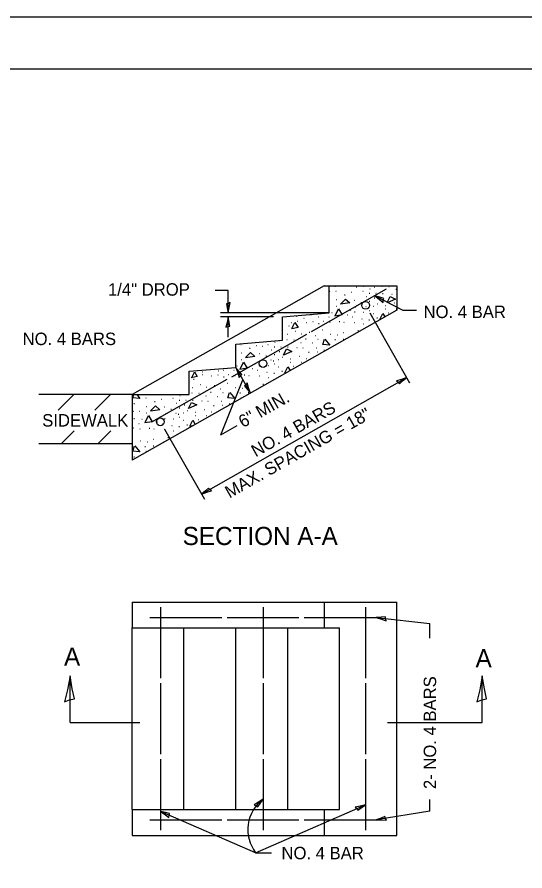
# Model space of a CAD drawing. Extents: x 1875357 to 1890680, y 2257528 to 2269761.
# Drawn here: x 1881504.6 to 1881749.2, y 2258484.7 to 2258896.4 of the extents above; entities that cross this region are included whole.
import ezdxf

# ---------------------------------------------------------------- set-up
doc = ezdxf.new("R2010")
doc.units = 0
for name, color, linetype in [('Design_PR_Roadway Dimensions', 7, 'Continuous'), ('Design_PR_Roadway Notes', 7, 'Continuous'), ('Design_PR_Sidewalk', 7, 'Continuous'), ('Sheets_50 Reference Boundary', 7, 'Continuous'), ('Sheets_General Details', 7, 'Continuous'), ('Sheets_Printer Plotting Border', 7, 'Continuous'), ('Topo_Sidewalk', 7, 'Continuous')]:
    doc.layers.add(name, color=color, linetype=linetype)

msp = doc.modelspace()

# ---------------------------------------------------------------- linework, layer by layer
at = {"layer": 'Design_PR_Roadway Dimensions'}
for p, q in [((1881606.26, 2258764.63), (1881599.97, 2258764.63)), ((1881606.26, 2258753.74), (1881606.26, 2258764.63)), ((1881690.66, 2258754.88), (1881676.94, 2258762.07)), ((1881654.95, 2258753.74), (1881602.49, 2258753.74)), ((1881674.55, 2258753.8), (1881693.71, 2258720.05)), ((1881696.95, 2258754.88), (1881690.66, 2258754.88)), ((1881628.08, 2258751.86), (1881602.49, 2258751.86)), ((1881606.26, 2258742.06), (1881606.26, 2258751.86)), ((1881609.95, 2258727.49), (1881616.98, 2258715.11)), ((1881593.37, 2258666.4), (1881692.29, 2258722.56)), ((1881602.77, 2258695.01), (1881613.39, 2258721.44)), ((1881575.63, 2258697.65), (1881594.79, 2258663.9)), ((1881602.77, 2258695.01), (1881610.65, 2258699.49)), ((1881677.51, 2258606.86), (1881703.46, 2258603.96)), ((1881703.46, 2258596.99), (1881703.46, 2258603.96)), ((1881530.06, 2258556.21), (1881530.06, 2258578.71)), ((1881728.71, 2258556.21), (1881728.71, 2258578.71)), ((1881530.06, 2258556.21), (1881563.76, 2258556.21)), ((1881683.02, 2258556.21), (1881728.71, 2258556.21)), ((1881703.46, 2258513.53), (1881703.46, 2258519.23)), ((1881619.49, 2258493.51), (1881672.51, 2258516.52)), ((1881619.49, 2258493.51), (1881573.58, 2258513.43)), ((1881703.46, 2258513.53), (1881677.51, 2258509.36)), ((1881619.49, 2258493.51), (1881627.2, 2258493.51))]:
    msp.add_line(p, q, dxfattribs=at)
for points in [[(1881680.88, 2258758.82), (1881680.96, 2258759.86), (1881681.25, 2258760.75), (1881679.35, 2258761.29), (1881676.94, 2258762.07), (1881679.07, 2258760.4)], [(1881607.3, 2258758.73), (1881606.34, 2258758.33), (1881605.42, 2258758.17), (1881605.83, 2258756.24), (1881606.26, 2258753.74), (1881606.74, 2258756.4)], [(1881605.21, 2258746.86), (1881606.17, 2258747.27), (1881607.09, 2258747.43), (1881606.69, 2258749.36), (1881606.26, 2258751.86), (1881605.77, 2258749.19)], [(1881611.51, 2258722.62), (1881612.15, 2258723.45), (1881612.87, 2258724.04), (1881611.56, 2258725.53), (1881609.95, 2258727.49), (1881610.85, 2258724.93)], [(1881687.42, 2258721), (1881688.25, 2258720.36), (1881688.84, 2258719.64), (1881690.33, 2258720.95), (1881692.29, 2258722.56), (1881689.73, 2258721.66)], [(1881615.42, 2258719.97), (1881614.79, 2258719.14), (1881614.06, 2258718.55), (1881615.37, 2258717.07), (1881616.98, 2258715.11), (1881616.09, 2258717.66)], [(1881598.23, 2258667.96), (1881597.4, 2258668.6), (1881596.81, 2258669.32), (1881595.33, 2258668.01), (1881593.37, 2258666.4), (1881595.93, 2258667.3)], [(1881682.36, 2258605.27), (1881682.06, 2258606.27), (1881682.01, 2258607.2), (1881680.04, 2258607.01), (1881677.51, 2258606.86), (1881680.1, 2258606.08)], [(1881527.45, 2258566.21), (1881529.85, 2258567.23), (1881532.15, 2258567.62), (1881531.15, 2258572.46), (1881530.06, 2258578.71), (1881528.85, 2258572.04)], [(1881726.1, 2258566.21), (1881728.5, 2258567.23), (1881730.8, 2258567.62), (1881729.79, 2258572.46), (1881728.71, 2258578.71), (1881727.5, 2258572.04)], [(1881618.8, 2258516.55), (1881619.77, 2258516.17), (1881620.54, 2258515.63), (1881621.6, 2258517.3), (1881623.05, 2258519.39), (1881620.83, 2258517.82)], [(1881667.51, 2258515.49), (1881668.26, 2258514.77), (1881668.77, 2258513.98), (1881670.39, 2258515.12), (1881672.51, 2258516.52), (1881669.87, 2258515.9)], [(1881577.74, 2258510.47), (1881577.76, 2258511.51), (1881577.98, 2258512.42), (1881576.05, 2258512.82), (1881573.58, 2258513.43), (1881575.83, 2258511.91)], [(1881682.61, 2258509.12), (1881682.06, 2258510), (1881681.75, 2258510.89), (1881679.91, 2258510.18), (1881677.51, 2258509.36), (1881680.22, 2258509.3)]]:
    msp.add_lwpolyline(points, close=True, dxfattribs=at)
msp.add_arc((1881634.21, 2258504.67), 18.47, 127.1826, 217.1835, dxfattribs=at)
at = {"layer": 'Design_PR_Sidewalk'}
for p, q in [((1881652.45, 2258766.86), (1881559.95, 2258714.36)), ((1881652.45, 2258766.86), (1881654.95, 2258766.86)), ((1881654.95, 2258766.86), (1881687.45, 2258766.86)), ((1881654.95, 2258753.74), (1881654.95, 2258766.86)), ((1881657.72, 2258766.63), (1881657.92, 2258766.63)), ((1881668.04, 2258766.12), (1881668.24, 2258766.12)), ((1881671.31, 2258766.63), (1881671.51, 2258766.63)), ((1881676.8, 2258766.16), (1881677, 2258766.16)), ((1881680.28, 2258766.63), (1881680.48, 2258766.63)), ((1881683.68, 2258766.55), (1881683.88, 2258766.55)), ((1881687.45, 2258766.86), (1881687.45, 2258755.1)), ((1881682.45, 2258765.2), (1881646.22, 2258744.63)), ((1881658.11, 2258764.31), (1881658.31, 2258764.31)), ((1881662.36, 2258762.51), (1881662.56, 2258762.51)), ((1881665.63, 2258763.71), (1881665.83, 2258763.71)), ((1881671.14, 2258764.18), (1881671.34, 2258764.18)), ((1881674.26, 2258763.2), (1881674.46, 2258763.2)), ((1881674.48, 2258765.34), (1881674.68, 2258765.34)), ((1881677.36, 2258763.2), (1881677.56, 2258763.2)), ((1881680.67, 2258763.11), (1881680.87, 2258763.11)), ((1881685.14, 2258762.77), (1881685.34, 2258762.77)), ((1881686.99, 2258765.26), (1881687.19, 2258765.26)), ((1881658.45, 2258760.19), (1881658.65, 2258760.19)), ((1881667.01, 2258759.93), (1881667.21, 2258759.93)), ((1881670.23, 2258758.81), (1881670.43, 2258758.81)), ((1881672.68, 2258761.65), (1881672.88, 2258761.65)), ((1881674.26, 2258759.45), (1881674.46, 2258759.45)), ((1881676.67, 2258760.96), (1881676.87, 2258760.96)), ((1881678.09, 2258758.12), (1881678.29, 2258758.12)), ((1881686.21, 2258758.64), (1881686.41, 2258758.64)), ((1881687.45, 2258755.1), (1881559.95, 2258682.74)), ((1881632.45, 2258751.86), (1881654.95, 2258753.74)), ((1881656.17, 2258753.97), (1881656.37, 2258753.97)), ((1881658.24, 2258757), (1881658.44, 2258757)), ((1881664.94, 2258755.13), (1881665.14, 2258755.13)), ((1881667.18, 2258754.31), (1881667.38, 2258754.31)), ((1881667.4, 2258756.57), (1881667.6, 2258756.57)), ((1881671.26, 2258754.1), (1881671.46, 2258754.1)), ((1881672.55, 2258756.92), (1881672.75, 2258756.92)), ((1881673.79, 2258756.4), (1881673.99, 2258756.4)), ((1881674.13, 2258754.96), (1881674.33, 2258754.96)), ((1881676.15, 2258757), (1881676.35, 2258757)), ((1881681.87, 2258755.73), (1881682.07, 2258755.73)), ((1881682.09, 2258757.39), (1881682.29, 2258757.39)), ((1881683.38, 2258753.79), (1881683.58, 2258753.79)), ((1881687.16, 2258755.8), (1881687.36, 2258755.8)), ((1881632.45, 2258740.61), (1881632.45, 2258751.86)), ((1881639.15, 2258752.25), (1881639.35, 2258752.25)), ((1881639.54, 2258749.75), (1881639.74, 2258749.75)), ((1881642.67, 2258751.24), (1881642.87, 2258751.24)), ((1881646.07, 2258752.85), (1881646.27, 2258752.85)), ((1881647.06, 2258749.67), (1881647.26, 2258749.67)), ((1881649.72, 2258751.9), (1881649.92, 2258751.9)), ((1881652.22, 2258749.84), (1881652.42, 2258749.84)), ((1881654.8, 2258751.9), (1881655, 2258751.9)), ((1881659.79, 2258749.67), (1881659.99, 2258749.67)), ((1881663.57, 2258752.76), (1881663.77, 2258752.76)), ((1881666.19, 2258751.82), (1881666.39, 2258751.82)), ((1881670.62, 2258750.87), (1881670.82, 2258750.87)), ((1881674.09, 2258750.48), (1881674.29, 2258750.48)), ((1881676.32, 2258753.45), (1881676.52, 2258753.45)), ((1881677.96, 2258751.34), (1881678.16, 2258751.34)), ((1881635.41, 2258747.52), (1881635.61, 2258747.52)), ((1881636.74, 2258749.15), (1881636.94, 2258749.15)), ((1881643.79, 2258749.15), (1881643.99, 2258749.15)), ((1881649.85, 2258748.72), (1881650.05, 2258748.72)), ((1881651.57, 2258745.58), (1881651.77, 2258745.58)), ((1881655.18, 2258749.28), (1881655.38, 2258749.28)), ((1881661.98, 2258749.32), (1881662.18, 2258749.32)), ((1881667.01, 2258749.15), (1881667.21, 2258749.15)), ((1881671.39, 2258748.42), (1881671.59, 2258748.42)), ((1881644.04, 2258743.4), (1881607.81, 2258722.84)), ((1881634.72, 2258743.56), (1881634.92, 2258743.56)), ((1881638.63, 2258745.02), (1881638.83, 2258745.02)), ((1881641.6, 2258743.73), (1881641.8, 2258743.73)), ((1881645.34, 2258744.51), (1881645.54, 2258744.51)), ((1881648.31, 2258742.87), (1881648.51, 2258742.87)), ((1881655.36, 2258743.56), (1881655.56, 2258743.56)), ((1881658.93, 2258743.13), (1881659.13, 2258743.13)), ((1881661.63, 2258744.38), (1881661.83, 2258744.38)), ((1881668.81, 2258745.2), (1881669.01, 2258745.2)), ((1881609.95, 2258738.74), (1881632.45, 2258740.61)), ((1881609.95, 2258727.49), (1881609.95, 2258738.74)), ((1881612.33, 2258738.58), (1881612.53, 2258738.58)), ((1881619.86, 2258737.97), (1881620.06, 2258737.97)), ((1881622.78, 2258737.74), (1881622.98, 2258737.74)), ((1881625.36, 2258738.45), (1881625.56, 2258738.45)), ((1881628.49, 2258737.46), (1881628.69, 2258737.46)), ((1881628.7, 2258739.61), (1881628.9, 2258739.61)), ((1881631.02, 2258740.42), (1881631.22, 2258740.42)), ((1881631.58, 2258737.46), (1881631.78, 2258737.46)), ((1881634.5, 2258740.9), (1881634.7, 2258740.9)), ((1881634.89, 2258737.37), (1881635.09, 2258737.37)), ((1881637.9, 2258740.81), (1881638.1, 2258740.81)), ((1881641.21, 2258739.52), (1881641.41, 2258739.52)), ((1881643.58, 2258741.28), (1881643.78, 2258741.28)), ((1881646.89, 2258739.26), (1881647.09, 2258739.26)), ((1881649.47, 2258741.07), (1881649.67, 2258741.07)), ((1881657.72, 2258740.9), (1881657.92, 2258740.9)), ((1881658.11, 2258738.58), (1881658.31, 2258738.58)), ((1881661.72, 2258741.15), (1881661.92, 2258741.15)), ((1881612.68, 2258734.45), (1881612.88, 2258734.45)), ((1881616.59, 2258736.77), (1881616.79, 2258736.77)), ((1881621.23, 2258734.19), (1881621.43, 2258734.19)), ((1881626.91, 2258735.91), (1881627.11, 2258735.91)), ((1881628.49, 2258733.72), (1881628.69, 2258733.72)), ((1881630.89, 2258735.22), (1881631.09, 2258735.22)), ((1881639.36, 2258737.03), (1881639.56, 2258737.03)), ((1881642.24, 2258736.9), (1881642.44, 2258736.9)), ((1881645.04, 2258734.79), (1881645.24, 2258734.79)), ((1881648.61, 2258736.94), (1881648.81, 2258736.94)), ((1881649.12, 2258734.96), (1881649.32, 2258734.96)), ((1881652.43, 2258735.82), (1881652.63, 2258735.82)), ((1881612.46, 2258731.27), (1881612.66, 2258731.27)), ((1881619.17, 2258729.39), (1881619.37, 2258729.39)), ((1881621.62, 2258730.84), (1881621.82, 2258730.84)), ((1881624.46, 2258733.07), (1881624.66, 2258733.07)), ((1881626.78, 2258731.18), (1881626.98, 2258731.18)), ((1881628.01, 2258730.66), (1881628.21, 2258730.66)), ((1881628.36, 2258729.22), (1881628.56, 2258729.22)), ((1881630.38, 2258731.27), (1881630.58, 2258731.27)), ((1881632.31, 2258732.38), (1881632.51, 2258732.38)), ((1881636.1, 2258729.99), (1881636.3, 2258729.99)), ((1881636.31, 2258731.65), (1881636.51, 2258731.65)), ((1881640.44, 2258732.9), (1881640.64, 2258732.9)), ((1881641.38, 2258730.06), (1881641.58, 2258730.06)), ((1881643.96, 2258731.78), (1881644.16, 2258731.78)), ((1881587.45, 2258725.61), (1881609.95, 2258727.49)), ((1881587.45, 2258714.36), (1881587.45, 2258725.61)), ((1881593.88, 2258725.29), (1881594.08, 2258725.29)), ((1881601.62, 2258725.89), (1881601.82, 2258725.89)), ((1881603.95, 2258726.17), (1881604.15, 2258726.17)), ((1881609.02, 2258726.17), (1881609.22, 2258726.17)), ((1881610.4, 2258728.23), (1881610.6, 2258728.23)), ((1881617.79, 2258727.03), (1881617.99, 2258727.03)), ((1881620.42, 2258726.08), (1881620.62, 2258726.08)), ((1881621.41, 2258728.57), (1881621.61, 2258728.57)), ((1881624.84, 2258725.13), (1881625.04, 2258725.13)), ((1881625.49, 2258728.36), (1881625.69, 2258728.36)), ((1881630.55, 2258727.71), (1881630.75, 2258727.71)), ((1881632.18, 2258725.61), (1881632.38, 2258725.61)), ((1881637.6, 2258728.06), (1881637.8, 2258728.06)), ((1881605.63, 2258721.6), (1881569.39, 2258701.03)), ((1881589.63, 2258721.78), (1881589.83, 2258721.78)), ((1881590.97, 2258723.41), (1881591.17, 2258723.41)), ((1881593.76, 2258724.02), (1881593.96, 2258724.02)), ((1881598.02, 2258723.41), (1881598.22, 2258723.41)), ((1881601.28, 2258723.93), (1881601.48, 2258723.93)), ((1881604.08, 2258722.98), (1881604.28, 2258722.98)), ((1881606.44, 2258724.1), (1881606.64, 2258724.1)), ((1881609.41, 2258723.54), (1881609.61, 2258723.54)), ((1881614.01, 2258723.93), (1881614.21, 2258723.93)), ((1881616.2, 2258723.59), (1881616.4, 2258723.59)), ((1881621.23, 2258723.41), (1881621.43, 2258723.41)), ((1881625.62, 2258722.68), (1881625.82, 2258722.68)), ((1881628.31, 2258724.75), (1881628.51, 2258724.75)), ((1881588.94, 2258717.83), (1881589.14, 2258717.83)), ((1881592.86, 2258719.29), (1881593.06, 2258719.29)), ((1881595.82, 2258718), (1881596.02, 2258718)), ((1881599.56, 2258718.77), (1881599.76, 2258718.77)), ((1881602.53, 2258717.14), (1881602.73, 2258717.14)), ((1881605.8, 2258719.85), (1881606, 2258719.85)), ((1881609.58, 2258717.83), (1881609.78, 2258717.83)), ((1881613.15, 2258717.4), (1881613.35, 2258717.4)), ((1881615.86, 2258718.64), (1881616.06, 2258718.64)), ((1881623.04, 2258719.46), (1881623.24, 2258719.46)), ((1881559.95, 2258714.36), (1881587.45, 2258714.36)), ((1881559.95, 2258714.36), (1881559.95, 2258682.74)), ((1881566.56, 2258712.84), (1881566.76, 2258712.84)), ((1881579.59, 2258712.71), (1881579.79, 2258712.71)), ((1881582.93, 2258713.87), (1881583.13, 2258713.87)), ((1881588.73, 2258715.16), (1881588.93, 2258715.16)), ((1881592.13, 2258715.07), (1881592.33, 2258715.07)), ((1881595.44, 2258713.78), (1881595.64, 2258713.78)), ((1881597.8, 2258715.55), (1881598, 2258715.55)), ((1881601.11, 2258713.53), (1881601.31, 2258713.53)), ((1881603.69, 2258715.33), (1881603.89, 2258715.33)), ((1881611.95, 2258715.16), (1881612.15, 2258715.16)), ((1881612.33, 2258712.84), (1881612.53, 2258712.84)), ((1881615.94, 2258715.42), (1881616.14, 2258715.42)), ((1881560.88, 2258710.09), (1881561.08, 2258710.09)), ((1881566.9, 2258708.71), (1881567.1, 2258708.71)), ((1881570.81, 2258711.03), (1881571.01, 2258711.03)), ((1881574.08, 2258712.24), (1881574.28, 2258712.24)), ((1881575.46, 2258708.45), (1881575.66, 2258708.45)), ((1881581.13, 2258710.17), (1881581.33, 2258710.17)), ((1881582.71, 2258711.72), (1881582.91, 2258711.72)), ((1881585.12, 2258709.48), (1881585.32, 2258709.48)), ((1881585.81, 2258711.72), (1881586.01, 2258711.72)), ((1881589.12, 2258711.63), (1881589.32, 2258711.63)), ((1881593.59, 2258711.29), (1881593.79, 2258711.29)), ((1881596.47, 2258711.16), (1881596.67, 2258711.16)), ((1881599.26, 2258709.05), (1881599.46, 2258709.05)), ((1881602.83, 2258711.2), (1881603.03, 2258711.2)), ((1881603.35, 2258709.23), (1881603.55, 2258709.23)), ((1881606.66, 2258710.09), (1881606.86, 2258710.09)), ((1881560.5, 2258706.39), (1881560.7, 2258706.39)), ((1881563.33, 2258706.39), (1881563.53, 2258706.39)), ((1881566.69, 2258705.53), (1881566.89, 2258705.53)), ((1881575.85, 2258705.1), (1881576.05, 2258705.1)), ((1881578.68, 2258707.33), (1881578.88, 2258707.33)), ((1881581, 2258705.44), (1881581.2, 2258705.44)), ((1881582.24, 2258704.93), (1881582.44, 2258704.93)), ((1881582.71, 2258707.98), (1881582.91, 2258707.98)), ((1881584.6, 2258705.53), (1881584.8, 2258705.53)), ((1881586.54, 2258706.65), (1881586.74, 2258706.65)), ((1881590.54, 2258705.92), (1881590.74, 2258705.92)), ((1881594.66, 2258707.16), (1881594.86, 2258707.16)), ((1881595.61, 2258704.33), (1881595.81, 2258704.33)), ((1881598.19, 2258706.05), (1881598.39, 2258706.05)), ((1881560.88, 2258702.84), (1881561.08, 2258702.84)), ((1881563.25, 2258700.43), (1881563.45, 2258700.43)), ((1881564.62, 2258702.49), (1881564.82, 2258702.49)), ((1881572.02, 2258701.29), (1881572.22, 2258701.29)), ((1881573.39, 2258703.65), (1881573.59, 2258703.65)), ((1881574.64, 2258700.34), (1881574.84, 2258700.34)), ((1881575.63, 2258702.84), (1881575.83, 2258702.84)), ((1881579.71, 2258702.62), (1881579.91, 2258702.62)), ((1881582.58, 2258703.48), (1881582.78, 2258703.48)), ((1881584.77, 2258701.98), (1881584.97, 2258701.98)), ((1881590.32, 2258704.25), (1881590.52, 2258704.25)), ((1881591.83, 2258702.32), (1881592.03, 2258702.32)), ((1881560.67, 2258698.36), (1881560.87, 2258698.36)), ((1881563.63, 2258697.81), (1881563.83, 2258697.81)), ((1881568.24, 2258698.19), (1881568.44, 2258698.19)), ((1881570.43, 2258697.85), (1881570.63, 2258697.85)), ((1881575.46, 2258697.68), (1881575.66, 2258697.68)), ((1881579.07, 2258699.4), (1881579.27, 2258699.4)), ((1881579.84, 2258696.95), (1881580.04, 2258696.95)), ((1881582.54, 2258699.01), (1881582.74, 2258699.01)), ((1881586.41, 2258699.87), (1881586.61, 2258699.87)), ((1881560.02, 2258694.11), (1881560.22, 2258694.11)), ((1881563.81, 2258692.09), (1881564.01, 2258692.09)), ((1881570.08, 2258692.9), (1881570.28, 2258692.9)), ((1881577.26, 2258693.72), (1881577.46, 2258693.72)), ((1881566.17, 2258689.42), (1881566.37, 2258689.42)), ((1881567.38, 2258691.66), (1881567.58, 2258691.66)), ((1881570.17, 2258689.68), (1881570.37, 2258689.68)), ((1881575.16, 2258691.57), (1881575.36, 2258691.57)), ((1881560.88, 2258684.35), (1881561.08, 2258684.35)), ((1881566.56, 2258687.1), (1881566.76, 2258687.1)), ((1881559.95, 2258614.36), (1881687.45, 2258614.36)), ((1881559.95, 2258614.36), (1881559.95, 2258601.86)), ((1881652.45, 2258614.36), (1881652.45, 2258601.86)), ((1881687.45, 2258501.86), (1881687.45, 2258614.36)), ((1881573.58, 2258611.86), (1881573.58, 2258577.69)), ((1881623.05, 2258611.86), (1881623.05, 2258577.69)), ((1881672.51, 2258611.86), (1881672.51, 2258577.69)), ((1881568.58, 2258606.86), (1881603.22, 2258606.86)), ((1881605.72, 2258606.86), (1881640.37, 2258606.86)), ((1881642.87, 2258606.86), (1881677.51, 2258606.86)), ((1881559.95, 2258601.86), (1881659.95, 2258601.86)), ((1881559.95, 2258514.36), (1881559.95, 2258601.86)), ((1881584.95, 2258514.36), (1881584.95, 2258601.86)), ((1881609.95, 2258514.36), (1881609.95, 2258601.86)), ((1881634.95, 2258514.36), (1881634.95, 2258601.86)), ((1881659.95, 2258514.36), (1881659.95, 2258601.86)), ((1881573.58, 2258575.19), (1881573.58, 2258541.03)), ((1881623.05, 2258575.19), (1881623.05, 2258541.03)), ((1881672.51, 2258575.19), (1881672.51, 2258541.03)), ((1881573.58, 2258538.53), (1881573.58, 2258504.36)), ((1881623.05, 2258538.53), (1881623.05, 2258504.36)), ((1881672.51, 2258538.53), (1881672.51, 2258504.36)), ((1881559.95, 2258514.36), (1881659.95, 2258514.36)), ((1881559.95, 2258514.36), (1881559.95, 2258501.86)), ((1881652.45, 2258514.36), (1881652.45, 2258501.86)), ((1881568.58, 2258509.36), (1881603.22, 2258509.36)), ((1881605.72, 2258509.36), (1881640.37, 2258509.36)), ((1881642.87, 2258509.36), (1881677.51, 2258509.36)), ((1881559.95, 2258501.86), (1881687.45, 2258501.86))]:
    msp.add_line(p, q, dxfattribs=at)
for points in [[(1881654.95, 2258764.35), (1881655.24, 2258764.01)], [(1881655.24, 2258764.01), (1881654.95, 2258764.03)], [(1881654.95, 2258757.86), (1881655.08, 2258757.86)], [(1881660.44, 2258758), (1881662.85, 2258760.41), (1881664.85, 2258758.56), (1881660.4, 2258757.9)], [(1881682.85, 2258758.73), (1881684.3, 2258761.68), (1881686.96, 2258760.43), (1881682.82, 2258758.66)], [(1881657.79, 2258752.35), (1881659.39, 2258755.8), (1881661.19, 2258752.8), (1881657.59, 2258752.19)], [(1881679.33, 2258750.49), (1881679.3, 2258750.49)], [(1881679.33, 2258750.59), (1881680.73, 2258753.5)], [(1881680.73, 2258753.5), (1881681.73, 2258751.86)], [(1881637.01, 2258746.22), (1881638.41, 2258749.12), (1881639.92, 2258746.67), (1881636.99, 2258746.11)], [(1881652.88, 2258741.13), (1881655.24, 2258738.27), (1881651.83, 2258738.53), (1881652.68, 2258741.18)], [(1881614.67, 2258732.27), (1881617.07, 2258734.67), (1881619.07, 2258732.82), (1881614.62, 2258732.17)], [(1881632.9, 2258733.42), (1881634.36, 2258736.37), (1881637.01, 2258735.12), (1881632.87, 2258733.36)], [(1881612.01, 2258726.61), (1881613.62, 2258730.06), (1881615.42, 2258727.06), (1881611.81, 2258726.46)], [(1881588.69, 2258722.62), (1881589.97, 2258725.25)], [(1881589.96, 2258725.35), (1881591.29, 2258723.17)], [(1881634.2, 2258724.88), (1881633.53, 2258724.75)], [(1881633.55, 2258724.86), (1881634.96, 2258727.76)], [(1881634.96, 2258727.76), (1881636.07, 2258725.94)], [(1881591.4, 2258723.07), (1881588.47, 2258722.51)], [(1881560.28, 2258712.79), (1881560.79, 2258714.36)], [(1881563.69, 2258712.54), (1881560.28, 2258712.79)], [(1881562.18, 2258714.36), (1881563.69, 2258712.54)], [(1881607.11, 2258715.39), (1881609.46, 2258712.54), (1881606.06, 2258712.79), (1881606.91, 2258715.44)], [(1881568.89, 2258706.53), (1881571.3, 2258708.93), (1881573.3, 2258707.08), (1881568.85, 2258706.43)], [(1881587.13, 2258707.68), (1881588.58, 2258710.64), (1881591.23, 2258709.38), (1881587.1, 2258707.62)], [(1881566.24, 2258700.87), (1881567.84, 2258704.33), (1881569.64, 2258701.32), (1881566.04, 2258700.72)], [(1881587.78, 2258699.12), (1881589.18, 2258702.02)], [(1881589.18, 2258702.02), (1881590.41, 2258700.02)], [(1881589.07, 2258699.26), (1881587.75, 2258699.01)], [(1881561.33, 2258689.65), (1881563.69, 2258686.8), (1881560.28, 2258687.05), (1881561.13, 2258689.7)]]:
    msp.add_lwpolyline(points, dxfattribs=at)
for centre in [(1881672.51, 2258757.4), (1881623.05, 2258729.33), (1881573.58, 2258701.26)]:
    msp.add_circle(centre, 1.87, dxfattribs=at)
at = {"layer": 'Sheets_50 Reference Boundary'}
msp.add_lwpolyline([(1880557.4, 2258871.38), (1882132.4, 2258871.38), (1882132.4, 2257871.39), (1880557.4, 2257871.39)], close=True, dxfattribs=at)
at = {"layer": 'Sheets_General Details'}
msp.add_line((1882157.4, 2258896.39), (1880457.4, 2258896.39), dxfattribs=at)
msp.add_lwpolyline([(1880557.4, 2258871.39), (1882132.4, 2258871.39), (1882132.4, 2257821.39), (1880557.4, 2257821.39)], close=True, dxfattribs=at)
at = {"layer": 'Sheets_Printer Plotting Border'}
msp.add_lwpolyline([(1880457.4, 2257796.39), (1882157.4, 2257796.39), (1882157.4, 2258896.39), (1880457.4, 2258896.39)], close=True, dxfattribs=at)
at = {"layer": 'Topo_Sidewalk'}
for p, q in [((1881559.95, 2258714.36), (1881514.95, 2258714.36)), ((1881559.95, 2258690.61), (1881514.95, 2258690.61))]:
    msp.add_line(p, q, dxfattribs=at)
for points in [[(1881524.35, 2258706.89), (1881531.82, 2258714.36)], [(1881542.03, 2258706.89), (1881549.5, 2258714.36)], [(1881525.75, 2258690.61), (1881531.99, 2258696.86)], [(1881543.43, 2258690.61), (1881549.67, 2258696.86)]]:
    msp.add_lwpolyline(points, dxfattribs=at)

# ---------------------------------------------------------------- texts
at = {"layer": 'Design_PR_Roadway Notes'}
for s, height, p in [('1/4" DROP', 6, (1881548.36, 2258762.07)), ('NO. 4 BAR', 6, (1881700.4, 2258751.28)), ('NO. 4 BARS', 6, (1881507.22, 2258738.25)), ('SIDEWALK', 6, (1881516.65, 2258698.97)), ('SECTION A-A', 8.75, (1881584.32, 2258641.84)), ('A', 8.75, (1881527.17, 2258583.66)), ('A', 8.75, (1881725.46, 2258582.9)), ('NO. 4 BAR', 6, (1881631.94, 2258490.34))]:
    msp.add_text(s, height=height, dxfattribs=at).set_placement(p)
for s, rotation, p in [('6" MIN.', 29.581, (1881613.41, 2258698.21)), ('NO. 4 BARS', 29.581, (1881619.53, 2258684.05)), ('MAX. SPACING = 18"', 29.581, (1881606.91, 2258664.23)), ('2- NO. 4 BARS', 90, (1881706.46, 2258524.19))]:
    msp.add_text(s, height=6, rotation=rotation, dxfattribs=at).set_placement(p)

doc.saveas('drawing.dxf')
